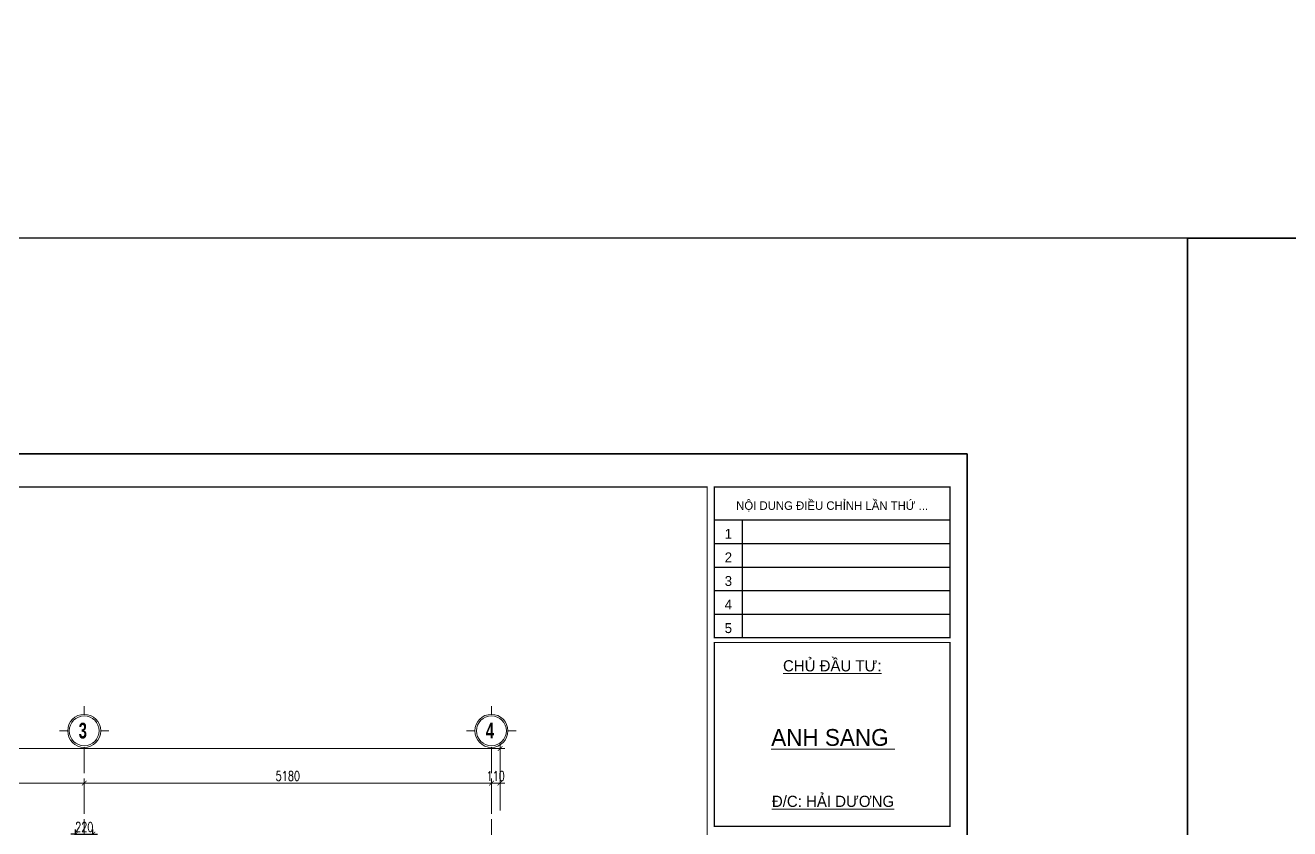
# Model space of a CAD drawing. Extents: x -2098986 to 943, y -1296280 to 73591.
# Drawn here: x -1803161 to -1787074, y -1097992 to -1087767 of the extents above; entities that cross this region are included whole.
import ezdxf
from ezdxf.enums import TextEntityAlignment as Align

# ---------------------------------------------------------------- set-up
doc = ezdxf.new("R2010")
doc.units = 0
doc.header["$LTSCALE"] = 150
doc.header["$PDMODE"] = 35
doc.linetypes.add('_Tim', pattern=[9, 5, -1.5, 1, -1.5])
doc.layers.get('0').update_dxf_attribs({"lineweight": 18})
doc.layers.get('Defpoints').update_dxf_attribs({"lineweight": 18})
for name, color, linetype, lineweight in [('05.Text', 253, 'Continuous', 18), ('11.Khung bo', 32, 'Continuous', 50), ('12.Khung', 36, 'Continuous', 25), ('KCVN-THAY', 7, 'Continuous', 25), ('LS-DIM', 251, 'Continuous', 13), ('LS-THAY', 7, 'Continuous', 20), ('LS-TRUC', 108, '_Tim', 9)]:
    doc.layers.add(name, color=color, linetype=linetype, lineweight=lineweight)
doc.layers.add('DIM', color=1, linetype='Continuous')
doc.layers.add('Tpl_Bound', color=1, linetype='Continuous', plot=False)
doc.styles.add('AVANT', font='')
doc.styles.add('AVANTHB', font='')
doc.styles.add('VnAvantH', font='')
doc.styles.add('vnsimpli', font='vnsimli.shx', dxfattribs={"width": 0.75})
doc.styles.get('AVANT').set_extended_font_data('.VnAvant')
doc.styles.get('AVANTHB').set_extended_font_data('.VnAvantH', bold=True)
doc.styles.get('VnAvantH').set_extended_font_data('.VnAvantH')
doc.dimstyles.new('D100(120)', dxfattribs={"dimtxt": 120, "dimasz": 60, "dimexe": 60, "dimexo": 0, "dimgap": 30, "dimtad": 1, "dimdec": 0, "dimdsep": 46, "dimtxsty": 'vnsimpli', "dimblk": 'ARCHTICK', "dimcen": 0, "dimdle": 60, "dimclrd": 256, "dimclre": 256, "dimclrt": 60, "dimadec": 0, "dimazin": 0, "dimtfac": 1, "dimtdec": 0, "dimtix": 1, "dimtmove": 0, "dimatfit": 3, "dimfxl": 1, "dimarcsym": 0})

# ---------------------------------------------------------------- blocks, each defined once
blk = doc.blocks.new('*U4')
at = {"layer": 'KCVN-THAY', "color": 140}
blk.add_lwpolyline([(214871.76, 86966.68), (215381.8, 86966.68), (215381.8, 86579.68), (214871.76, 86579.68)], close=True, dxfattribs=at)
blk = doc.blocks.new('100')
at = {"layer": '11.Khung bo', "const_width": 26.7}
for points in [[(1860913, -945240), (1860913, -916940), (1896063, -916940), (1896063, -945240)], [(1860913, -945240), (1860913, -916940), (1896063, -916940), (1896063, -945240)], [(1860913, -945240), (1860913, -916940), (1896063, -916940), (1896063, -945240)], [(1896213, -920140), (1896213, -916940), (1901213, -916940), (1901213, -920140)], [(1896213, -920140), (1896213, -916940), (1901213, -916940), (1901213, -920140)], [(1896213, -920140), (1896213, -916940), (1901213, -916940), (1901213, -920140)], [(1896213, -924140), (1901213, -924140), (1901213, -920240), (1896213, -920240)], [(1896213, -924140), (1901213, -924140), (1901213, -920240), (1896213, -920240)], [(1896213, -924140), (1901213, -924140), (1901213, -920240), (1896213, -920240)]]:
    blk.add_lwpolyline(points, close=True, dxfattribs=at)
at = {"layer": '12.Khung'}
for p, q in [((1896213, -917640), (1901213, -917640)), ((1896213, -917640), (1901213, -917640)), ((1896213, -917640), (1901213, -917640)), ((1896813, -920140), (1896813, -917640)), ((1896813, -920140), (1896813, -917640)), ((1896813, -920140), (1896813, -917640)), ((1896213, -918140), (1901213, -918140)), ((1896213, -918140), (1901213, -918140)), ((1896213, -918140), (1901213, -918140)), ((1896213, -918640), (1901213, -918640)), ((1896213, -918640), (1901213, -918640)), ((1896213, -918640), (1901213, -918640)), ((1896213, -919140), (1901213, -919140)), ((1896213, -919140), (1901213, -919140)), ((1896213, -919140), (1901213, -919140)), ((1896213, -919640), (1901213, -919640)), ((1896213, -919640), (1901213, -919640)), ((1896213, -919640), (1901213, -919640))]:
    blk.add_line(p, q, dxfattribs=at)
blk.add_lwpolyline([(1901579, -945940), (1901579, -916240), (1859580, -916240), (1859580, -945940)], close=True, dxfattribs=at)
blk.add_lwpolyline([(1901579, -945940), (1901579, -916240), (1859580, -916240), (1859580, -945940)], close=True, dxfattribs=at)
blk.add_lwpolyline([(1901579, -945940), (1901579, -916240), (1859580, -916240), (1859580, -945940)], close=True, dxfattribs=at)
at = {"layer": '05.Text', "style": 'VnAvantH'}
blk.add_text('Néi dung ®iÒu chØnh lÇn thø ...', height=180, dxfattribs=at).set_placement((1898713, -917329), align=Align.MIDDLE)
at = {"layer": '05.Text'}
for s, height, style, p in [('1', 210, 'AVANT', (1896513, -918040)), ('2', 210, 'AVANT', (1896513, -918540)), ('3', 210, 'AVANT', (1896513, -919040)), ('4', 210, 'AVANT', (1896513, -919540)), ('5', 210, 'AVANT', (1896513, -920040)), ('%%uChñ ®Çu t\xad:', 237.6, 'VnAvantH', (1898716, -920853)), ('%%Uanh sang ', 356.4, 'VnAvantH', (1898732, -922432)), ('%%U®/c: h¶i d\xad¬ng', 237.6, 'VnAvantH', (1898732, -923728))]:
    blk.add_text(s, height=height, dxfattribs=dict(at, style=style)).set_placement(p, align=Align.CENTER)
blk = doc.blocks.new('DANHTRUC')
for p, q in [((980383, -947347), (980383, -947137)), ((979963, -947767), (979753, -947767)), ((980803, -947767), (981013, -947767)), ((980383, -948187), (980383, -948397))]:
    blk.add_line(p, q)
for radius in [420, 380]:
    blk.add_circle((980383, -947767), radius)
blk = doc.blocks.new('_ArchTick')
at = {"layer": 'DIM', "color": 0, "const_width": 0.15}
blk.add_lwpolyline([(-0.5, -0.5), (0.5, 0.5)], dxfattribs=at)
blk = doc.blocks.new('*D1279')
at = {"layer": 'Defpoints', "color": 0, "transparency": 16777216}
for p in [(-2043753, -1120314), (-2047333, -1120664), (-2043753, -1120664)]:
    blk.add_point(p, dxfattribs=at)
at = {"layer": 'LS-DIM', "lineweight": -2, "transparency": 16777216}
for p, q in [((-2047393, -1120314), (-2043693, -1120314)), ((-2047333, -1120664), (-2047333, -1120254)), ((-2043753, -1120664), (-2043753, -1120254))]:
    blk.add_line(p, q, dxfattribs=at)
at = {"layer": 'LS-DIM', "lineweight": -2, "transparency": 16777216, "xscale": 60, "yscale": 60, "zscale": 60, "rotation": 180}
blk.add_blockref('_ArchTick', (-2047333, -1120314), dxfattribs=at)
at = {"layer": 'LS-DIM', "lineweight": -2, "transparency": 16777216, "xscale": 60, "yscale": 60, "zscale": 60}
blk.add_blockref('_ArchTick', (-2043753, -1120314), dxfattribs=at)
at = {"layer": 'LS-DIM', "color": 60, "transparency": 16777216, "insert": (-2045543, -1120224), "char_height": 120, "attachment_point": 5, "style": 'vnsimpli'}
blk.add_mtext('3580', dxfattribs=at)
blk = doc.blocks.new('*D1280')
at = {"layer": 'Defpoints', "color": 0, "transparency": 16777216}
for p in [(-2038573, -1120314), (-2043753, -1120664), (-2038573, -1120664)]:
    blk.add_point(p, dxfattribs=at)
at = {"layer": 'LS-DIM', "lineweight": -2, "transparency": 16777216}
for p, q in [((-2043813, -1120314), (-2038513, -1120314)), ((-2043753, -1120664), (-2043753, -1120254)), ((-2038573, -1120664), (-2038573, -1120254))]:
    blk.add_line(p, q, dxfattribs=at)
at = {"layer": 'LS-DIM', "lineweight": -2, "transparency": 16777216, "xscale": 60, "yscale": 60, "zscale": 60, "rotation": 180}
blk.add_blockref('_ArchTick', (-2043753, -1120314), dxfattribs=at)
at = {"layer": 'LS-DIM', "lineweight": -2, "transparency": 16777216, "xscale": 60, "yscale": 60, "zscale": 60}
blk.add_blockref('_ArchTick', (-2038573, -1120314), dxfattribs=at)
at = {"layer": 'LS-DIM', "color": 60, "transparency": 16777216, "insert": (-2041163, -1120224), "char_height": 120, "attachment_point": 5, "style": 'vnsimpli'}
blk.add_mtext('5180', dxfattribs=at)
blk = doc.blocks.new('*D1281')
at = {"layer": 'Defpoints', "color": 0, "transparency": 16777216}
for p in [(-2038463, -1120314), (-2038573, -1120664), (-2038463, -1120664)]:
    blk.add_point(p, dxfattribs=at)
at = {"layer": 'LS-DIM', "lineweight": -2, "transparency": 16777216}
for p, q in [((-2038573, -1120314), (-2038633, -1120314)), ((-2038573, -1120664), (-2038573, -1120254)), ((-2038573, -1120314), (-2038463, -1120314)), ((-2038463, -1120664), (-2038463, -1120254)), ((-2038463, -1120314), (-2038403, -1120314))]:
    blk.add_line(p, q, dxfattribs=at)
at = {"layer": 'LS-DIM', "lineweight": -2, "transparency": 16777216, "xscale": 60, "yscale": 60, "zscale": 60}
blk.add_blockref('_ArchTick', (-2038573, -1120314), dxfattribs=at)
at = {"layer": 'LS-DIM', "lineweight": -2, "transparency": 16777216, "xscale": 60, "yscale": 60, "zscale": 60, "rotation": 180}
blk.add_blockref('_ArchTick', (-2038463, -1120314), dxfattribs=at)
at = {"layer": 'LS-DIM', "color": 60, "transparency": 16777216, "insert": (-2038518, -1120224), "char_height": 120, "attachment_point": 5, "style": 'vnsimpli'}
blk.add_mtext('110', dxfattribs=at)
blk = doc.blocks.new('*D1282')
at = {"layer": 'Defpoints', "color": 0, "transparency": 16777216}
for p in [(-2053463, -1119874), (-2053463, -1120664), (-2038463, -1120664)]:
    blk.add_point(p, dxfattribs=at)
at = {"layer": 'LS-DIM', "lineweight": -2, "transparency": 16777216}
for p, q in [((-2053463, -1120664), (-2053463, -1119814)), ((-2038463, -1120664), (-2038463, -1119814)), ((-2038403, -1119874), (-2053523, -1119874))]:
    blk.add_line(p, q, dxfattribs=at)
at = {"layer": 'LS-DIM', "lineweight": -2, "transparency": 16777216, "xscale": 60, "yscale": 60, "zscale": 60, "rotation": 180}
blk.add_blockref('_ArchTick', (-2053463, -1119874), dxfattribs=at)
at = {"layer": 'LS-DIM', "lineweight": -2, "transparency": 16777216, "xscale": 60, "yscale": 60, "zscale": 60}
blk.add_blockref('_ArchTick', (-2038463, -1119874), dxfattribs=at)
at = {"layer": 'LS-DIM', "color": 60, "transparency": 16777216, "insert": (-2045962, -1119784), "char_height": 120, "attachment_point": 5, "style": 'vnsimpli'}
blk.add_mtext('15000', dxfattribs=at)
blk = doc.blocks.new('*D1740')
at = {"layer": 'Defpoints', "color": 0, "transparency": 16777216}
for p in [(-1802301, -1098060), (-1802521, -1098461), (-1802301, -1098461)]:
    blk.add_point(p, dxfattribs=at)
at = {"layer": 'LS-DIM', "lineweight": -2, "transparency": 16777216}
for p, q in [((-1802521, -1098060), (-1802581, -1098060)), ((-1802521, -1098461), (-1802521, -1098000)), ((-1802521, -1098060), (-1802301, -1098060)), ((-1802301, -1098461), (-1802301, -1098000)), ((-1802301, -1098060), (-1802241, -1098060))]:
    blk.add_line(p, q, dxfattribs=at)
at = {"layer": 'LS-DIM', "lineweight": -2, "transparency": 16777216, "xscale": 60, "yscale": 60, "zscale": 60}
blk.add_blockref('_ArchTick', (-1802521, -1098060), dxfattribs=at)
at = {"layer": 'LS-DIM', "lineweight": -2, "transparency": 16777216, "xscale": 60, "yscale": 60, "zscale": 60, "rotation": 180}
blk.add_blockref('_ArchTick', (-1802301, -1098060), dxfattribs=at)
at = {"layer": 'LS-DIM', "color": 60, "transparency": 16777216, "insert": (-1802411, -1097970), "char_height": 120, "attachment_point": 5, "style": 'vnsimpli'}
blk.add_mtext('220', dxfattribs=at)
blk = doc.blocks.new('123213123')
at = {"layer": 'LS-TRUC', "ltscale": 0.3}
for p, q in [((-2043752.8, -1119963.6), (-2043752.8, -1126763.6)), ((-2038572.8, -1119963.6), (-2038572.8, -1126763.6))]:
    blk.add_line(p, q, dxfattribs=at)
at = {"layer": '05.Text', "xscale": 0.5, "yscale": 0.5, "zscale": 0.5}
for p in [(-2533945.5, -645765.3), (-2528764.5, -645765.3)]:
    blk.add_blockref('DANHTRUC', p, dxfattribs=at)
at = {"layer": '05.Text', "style": 'AVANTHB', "width": 0.7}
for s, p in [('3', (-2043823.6, -1119746.2)), ('4', (-2038643.6, -1119746.2))]:
    blk.add_text(s, height=200, dxfattribs=at).set_placement(p)
at = {"layer": 'LS-DIM'}
dim = blk.add_linear_dim(base=(-2053462.8, -1119873.6), p1=(-2038462.8, -1120663.6), p2=(-2053462.8, -1120663.6), dimstyle='D100(120)', dxfattribs=at)
dim.commit()
dim.dimension.update_dxf_attribs({"geometry": '*D1282', "text_midpoint": (-2045961.8, -1119873.6), "dimtype": 160})
for base, p1, p2, picture, middle in [((-2043752.8, -1120313.6), (-2047332.8, -1120663.6), (-2043752.8, -1120663.6), '*D1279', (-2045542.8, -1120223.6)), ((-2038572.8, -1120313.6), (-2043752.8, -1120663.6), (-2038572.8, -1120663.6), '*D1280', (-2041162.8, -1120223.6)), ((-2038462.8, -1120313.6), (-2038572.8, -1120663.6), (-2038462.8, -1120663.6), '*D1281', (-2038517.8, -1120223.6))]:
    dim = blk.add_linear_dim(base=base, p1=p1, p2=p2, dimstyle='D100(120)', override={"dimtmove": 1}, dxfattribs=at)
    dim.commit()
    dim.dimension.update_dxf_attribs({"geometry": picture, "text_midpoint": middle})

msp = doc.modelspace()

# ---------------------------------------------------------------- linework, layer by layer
at = {"layer": 'LS-THAY', "color": 140}
for points in [[(-1855203.6, -1051773.5), (-1290965.2, -1051773), (-1290965, -1090473.8), (-1855203.4, -1090474.3)], [(-1855203.6, -1090474.3), (-1290965.2, -1090473.8), (-1290965, -1141478.4), (-1855203.4, -1141478.9)]]:
    msp.add_lwpolyline(points, close=True, dxfattribs=at)
at = {"layer": 'Tpl_Bound', "color": 1}
msp.add_lwpolyline([(-1816375.9, -1111041.8), (-1816375.9, -1093221.8), (-1791175.9, -1093221.8), (-1791175.9, -1111041.8)], close=True, dxfattribs=at)

# ---------------------------------------------------------------- block references
at = {"layer": '05.Text', "xscale": 0.6000055114637588, "yscale": 0.6000055114637588, "zscale": 0.6000055114637588}
msp.add_blockref('100', (-2932133.9, -543472.7), dxfattribs=at)
at = {"layer": 'Defpoints'}
for p, xscale, yscale, zscale in [((-23306152.6, -9748442.1), 100, 100, 100), ((-14711282.3, -6308474.2), 60, 60, 60)]:
    msp.add_blockref('*U4', p, dxfattribs=dict(at, xscale=xscale, yscale=yscale, zscale=zscale))
at = {"layer": 'Defpoints', "xscale": 100, "yscale": 100, "zscale": 100, "rotation": 270}
msp.add_blockref('*U4', (-10446342.2, 20396701.3), dxfattribs=at)
at = {"layer": 'LS-THAY'}
msp.add_blockref('123213123', (241342.3, 22902.7), dxfattribs=at)

# ---------------------------------------------------------------- dimensions: what is measured, and where the dimension line sits
at = {"layer": 'LS-DIM'}
dim = msp.add_linear_dim(base=(-1802300.5, -1098059.9), p1=(-1802520.5, -1098460.9), p2=(-1802300.5, -1098460.9), dimstyle='D100(120)', dxfattribs=at)
dim.commit()
dim.dimension.update_dxf_attribs({"geometry": '*D1740', "text_midpoint": (-1802410.5, -1097969.9)})

doc.saveas('drawing.dxf')
